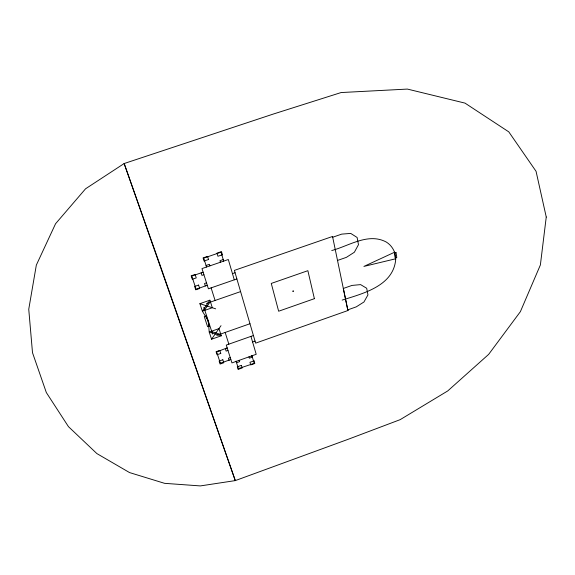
<?xml version="1.0" encoding="UTF-8"?>
<svg xmlns="http://www.w3.org/2000/svg" width="575" height="575" viewBox="0 0 575 575"><rect width="100%" height="100%" fill="white"/><g stroke="black" fill="none" stroke-linecap="round" stroke-linejoin="round"><path stroke-width="0.86" d="M331.732 250.542C349.104 245.92 368.338 232.314 386.407 242.111C392.128 245.762 395.622 251.972 395.758 258.757C394.019 285.861 363.156 293.48 342.168 300.092M209.904 300.179L199.892 303.665L202.364 311.19L212.312 307.726L209.904 300.179L202.364 311.19L208.265 320.843L209.214 332.027L211.571 339.214L221.274 335.8L218.974 328.598L209.214 332.027L221.274 335.8M204.686 309.875L209.889 302.277M211.571 339.214L221.016 325.68M394.702 252.166L363.91 266.419L395.758 258.757M238.388 368.618L254.215 363.328L251.85 355.508M227.98 350.448L226.126 351.102L225.422 348.888L227.276 348.234M252.576 341.952L255.041 341.083M347.767 309.86L356.27 306.856L363.953 301.99L367.942 294.903L366.692 288.269L360.604 284.618L351.979 285.423L343.325 288.463L347.904 310.55M230.252 357.6L228.412 358.254L229.109 360.432M220.347 363.22L230.841 359.504M216.761 335.412L249.974 323.739M253.41 335.505L226.277 345.072L231.941 362.904L256.213 354.293L250.937 336.375M220.455 363.522L216.653 351.922L227.147 347.882M292.754 291.281L293.48 291.029M206.439 303.478L240.587 291.597M337.511 260.446L346.373 257.363L354.365 252.245L358.477 244.67L357.118 237.475L350.728 233.414L341.723 234.118L332.695 237.238M232.465 273.65L235.082 272.744M206.497 282.821L204.535 283.504L205.325 285.969M207.287 285.293L196.104 289.232L191.791 276.079L203.119 272.176M236.886 278.933L208.402 288.808L201.983 268.59L228.311 259.519L234.291 279.831M203.924 274.713L201.947 275.396L201.142 272.881M223.589 260.82L221.044 252.173L203.751 258.118L206.432 266.728M211.78 331.624L220.11 334.233M199.892 303.665L215.675 308.825M236.037 361.114L238.503 368.913M203.838 307.287L212.592 334.118M211.111 287.867L215.079 300.466M225.163 332.458L228.857 344.166M206.626 266.987L206.145 265.442L209.393 264.32L209.875 265.873M236.224 361.38L236.634 362.703L239.624 361.646L239.214 360.324M220.441 262.229L219.973 260.676L223.215 259.562L223.682 261.115M248.953 356.867L249.356 358.196L252.339 357.132L251.943 355.81M293.049 290.871L293.185 291.432M546.25 217.034L540.378 264.967L520.382 311.657L488.664 354.358L447.745 390.928L400.178 419.649L348.529 439.156L235.297 480.599L200.344 485.918L164.587 483.331L129.533 472.571L96.866 453.574L68.461 426.65L46.331 392.552L32.502 352.705L28.75 309.257L36.326 265.118L55.559 223.74L85.56 188.794L124.157 163.53L273.168 114.094L341.119 92.546L407.409 89.082L464.995 103.112L508.789 131.869L536.058 171.307L546.25 217.034M241.371 365.355L237.281 366.807L238.1 369.416L242.176 367.964L241.371 365.355M254.035 360.856L249.952 362.3L250.743 364.924L254.811 363.479L254.035 360.856M220.771 353.431L217.062 354.739L216.071 351.713L219.787 350.398L220.771 353.431M347.911 310.529L255.645 343.138L234.392 270.387L332.537 236.469L347.911 310.529M222.827 359.763L219.14 361.064L220.117 364.047L223.797 362.746L222.827 359.763M396.024 252.612L394.378 253.187L395.154 258.002L396.8 257.428L396.024 252.612M209.508 326.032L207.589 326.701L204.269 316.573L206.195 315.898L209.508 326.032M314.388 298.677L278.645 311.226L271.271 283.432L307.869 270.688L314.388 298.677M198.576 285.078L194.645 286.436L195.752 289.814L199.676 288.456L198.576 285.078M208.538 259.505L204.06 261.043L203.076 257.916L207.568 256.371L208.538 259.505M222.417 254.739L217.947 256.27L216.998 253.137L221.476 251.598L222.417 254.739M195.126 274.462L191.159 275.827L192.287 279.263L196.248 277.897L195.126 274.462M160.231 265.506L124.157 163.53L235.297 480.599L160.231 265.506"/></g></svg>
